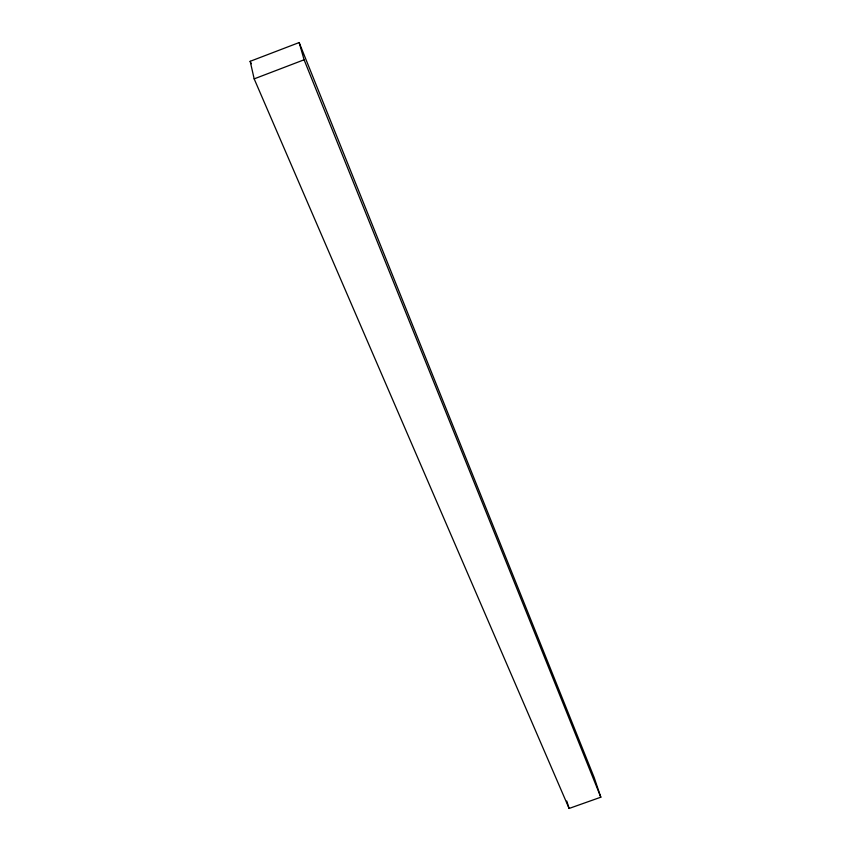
<?xml version="1.0" encoding="UTF-8"?>
<svg xmlns="http://www.w3.org/2000/svg" width="851" height="851" viewBox="0 0 851 851"><rect width="100%" height="100%" fill="white"/><g stroke="black" fill="none" stroke-linecap="round" stroke-linejoin="round"><path stroke-width="1.28" d="M250.183 61.304L299.158 42.55L594.179 777.548L600.817 797.206L569.106 808.45L254.172 78.866L250.183 61.304L251.226 63.751M254.172 78.866L304.094 59.783L299.158 42.55M304.094 59.783L600.817 797.206M566.766 801.036L569.106 808.45"/></g></svg>
